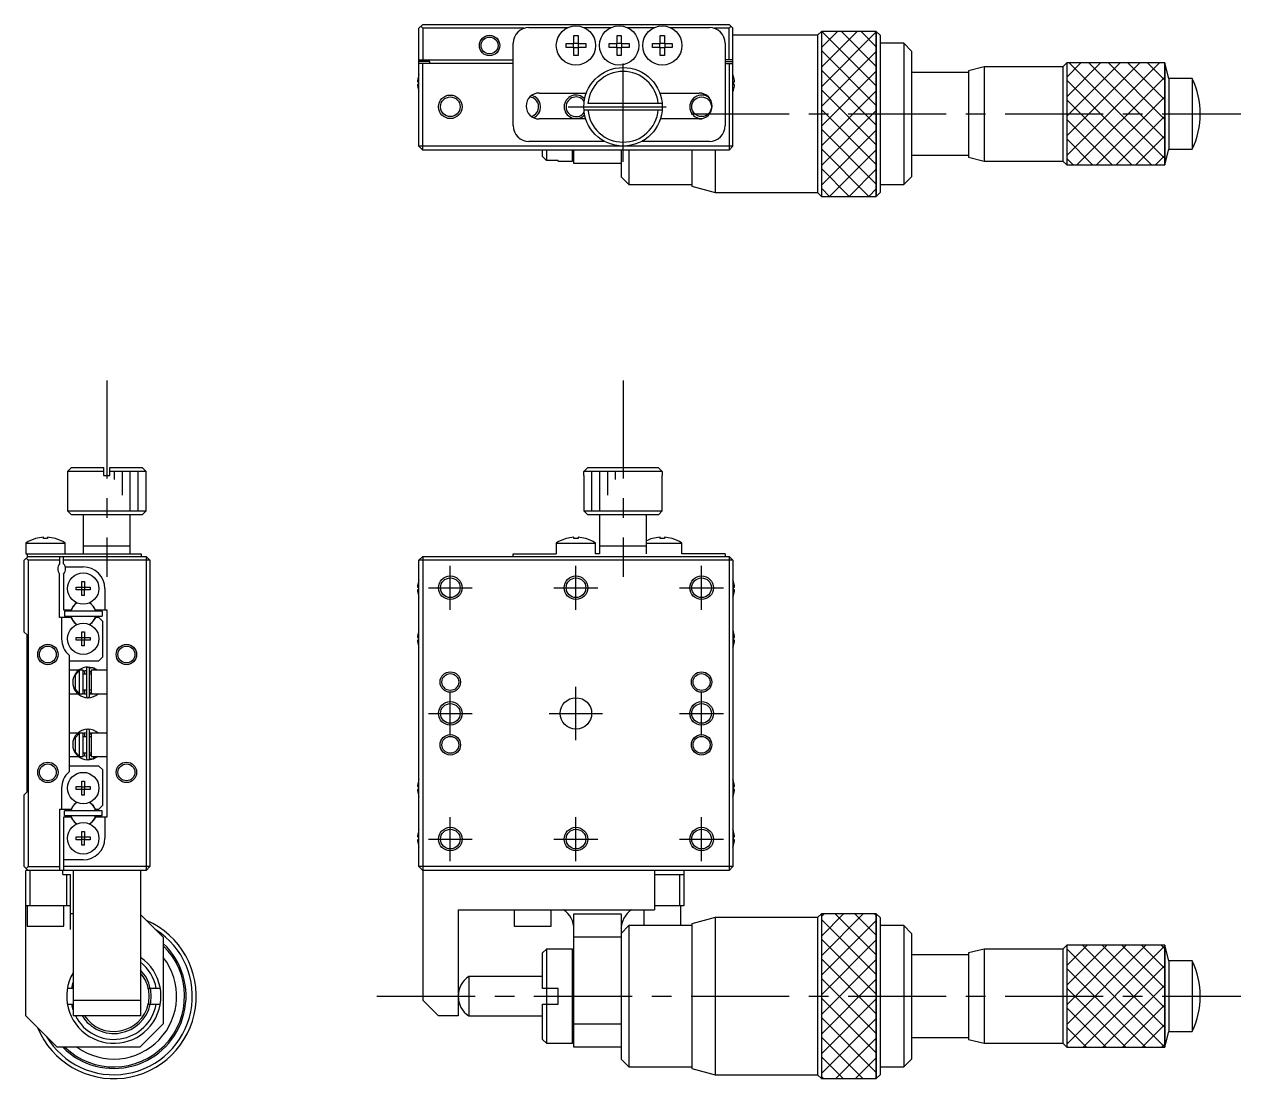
# Model space of a CAD drawing. Extents: x 16 to 397, y 5 to 228.
# Drawn here: x 60.6 to 215.5, y 94.1 to 228.3 of the extents above; entities that cross this region are included whole.
import ezdxf

# ---------------------------------------------------------------- set-up
doc = ezdxf.new("R2010")
doc.units = 0
doc.header["$LTSCALE"] = 10
doc.linetypes.add('CENTER', pattern=[2, 1.25, -0.25, 0.25, -0.25])
doc.layers.get('0').update_dxf_attribs({"linetype": 'CONTINUOUS'})
doc.layers.add('CENTER', color=1, linetype='CENTER')

msp = doc.modelspace()

# ---------------------------------------------------------------- linework, layer by layer
at = {"color": 7, "linetype": 'CONTINUOUS'}
for p, q in [((110.894561, 227.801926), (111.394561, 228.301926)), ((110.894561, 212.801926), (110.894561, 227.801926)), ((111.144561, 228.051926), (111.394561, 227.801926)), ((111.394561, 228.301926), (150.394561, 228.301926)), ((111.394561, 227.801926), (111.394561, 223.801926)), ((124.270062, 227.801926), (111.394561, 227.801926)), ((124.894561, 227.901926), (129.914766, 227.901926)), ((131.874357, 227.901926), (135.414766, 227.901926)), ((137.374357, 227.901926), (140.914766, 227.901926)), ((142.874357, 227.901926), (147.894561, 227.901926)), ((150.394561, 227.801926), (148.519061, 227.801926)), ((150.394561, 228.301926), (150.894561, 227.801926)), ((150.394561, 227.801926), (150.644561, 228.051926)), ((150.394561, 223.801926), (150.394561, 227.801926)), ((150.894561, 212.801926), (150.894561, 227.801926)), ((130.634561, 226.860515), (131.154561, 226.860515)), ((130.634561, 225.861926), (130.634561, 226.860515)), ((131.154561, 226.860515), (131.154561, 225.861926)), ((136.134561, 226.860515), (136.654561, 226.860515)), ((136.134561, 225.861926), (136.134561, 226.860515)), ((136.654561, 226.860515), (136.654561, 225.861926)), ((141.634561, 226.860515), (142.154561, 226.860515)), ((141.634561, 225.861926), (141.634561, 226.860515)), ((142.154561, 226.860515), (142.154561, 225.861926)), ((161.644561, 226.901926), (150.894561, 226.901926)), ((162.144561, 227.401926), (161.644561, 226.901926)), ((161.644561, 226.901926), (161.644561, 206.901926)), ((162.144561, 227.401926), (162.144561, 206.401926)), ((169.144561, 227.401926), (162.144561, 227.401926)), ((169.144561, 227.401926), (162.144561, 227.401926)), ((162.144561, 227.401926), (162.144561, 206.401926)), ((169.144561, 227.401926), (169.144561, 206.401926)), ((169.644561, 226.901926), (169.144561, 227.401926)), ((169.144561, 206.401926), (169.144561, 227.401926)), ((169.644561, 226.901926), (169.644561, 206.901926)), ((122.894561, 215.401926), (122.894561, 225.901926)), ((129.635972, 225.341926), (129.635972, 225.861926)), ((129.635972, 225.861926), (130.634561, 225.861926)), ((130.634561, 225.341926), (129.635972, 225.341926)), ((130.593187, 225.341926), (130.593187, 225.861926)), ((130.634561, 225.903301), (131.154561, 225.903301)), ((130.634561, 224.343336), (130.634561, 225.341926)), ((131.154561, 225.300551), (130.634561, 225.300551)), ((131.154561, 225.861926), (132.153151, 225.861926)), ((131.154561, 225.341926), (131.154561, 224.343336)), ((132.153151, 225.341926), (131.154561, 225.341926)), ((131.195936, 225.861926), (131.195936, 225.341926)), ((132.153151, 225.861926), (132.153151, 225.341926)), ((135.135972, 225.341926), (135.135972, 225.861926)), ((135.135972, 225.861926), (136.134561, 225.861926)), ((136.134561, 225.341926), (135.135972, 225.341926)), ((136.093187, 225.341926), (136.093187, 225.861926)), ((136.134561, 225.903301), (136.654561, 225.903301)), ((136.134561, 224.343336), (136.134561, 225.341926)), ((136.654561, 225.300551), (136.134561, 225.300551)), ((136.654561, 225.861926), (137.653151, 225.861926)), ((136.654561, 225.341926), (136.654561, 224.343336)), ((137.653151, 225.341926), (136.654561, 225.341926)), ((136.695936, 225.861926), (136.695936, 225.341926)), ((137.653151, 225.861926), (137.653151, 225.341926)), ((140.635972, 225.341926), (140.635972, 225.861926)), ((140.635972, 225.861926), (141.634561, 225.861926)), ((141.634561, 225.341926), (140.635972, 225.341926)), ((141.593187, 225.341926), (141.593187, 225.861926)), ((141.634561, 225.903301), (142.154561, 225.903301)), ((141.634561, 224.343336), (141.634561, 225.341926)), ((142.154561, 225.300551), (141.634561, 225.300551)), ((142.154561, 225.861926), (143.153151, 225.861926)), ((142.154561, 225.341926), (142.154561, 224.343336)), ((143.153151, 225.341926), (142.154561, 225.341926)), ((142.195936, 225.861926), (142.195936, 225.341926)), ((143.153151, 225.861926), (143.153151, 225.341926)), ((149.894561, 225.901926), (149.894561, 215.401926)), ((172.644561, 225.901926), (169.644561, 225.901926)), ((172.644561, 225.901926), (172.644561, 207.901926)), ((173.644561, 224.901926), (172.644561, 225.901926)), ((173.644561, 224.901926), (173.644561, 208.901926)), ((110.894561, 223.801926), (122.894561, 223.801926)), ((112.294561, 223.551926), (110.894561, 223.551926)), ((122.894561, 223.301926), (110.894561, 223.301926)), ((111.394561, 212.301926), (111.394561, 223.301926)), ((112.294561, 223.301926), (112.294561, 223.551926)), ((131.154561, 224.343336), (130.634561, 224.343336)), ((136.654561, 224.343336), (136.134561, 224.343336)), ((142.154561, 224.343336), (141.634561, 224.343336)), ((150.894561, 223.801926), (149.894561, 223.801926)), ((149.894561, 223.551926), (150.894561, 223.551926)), ((149.894561, 223.301926), (150.894561, 223.301926)), ((150.394561, 223.301926), (150.394561, 212.301926)), ((193.394561, 223.401926), (192.894561, 222.901926)), ((193.394561, 223.401926), (193.394561, 210.401926)), ((205.894561, 223.401926), (193.394561, 223.401926)), ((205.894561, 223.401926), (193.394561, 223.401926)), ((193.394561, 223.401926), (193.394561, 210.401926)), ((205.894561, 223.401926), (205.894561, 210.401926)), ((206.394561, 221.401926), (205.894561, 223.401926)), ((205.894561, 210.401926), (205.894561, 223.401926)), ((110.820417, 221.690542), (110.82504, 221.688287)), ((150.964083, 221.688287), (150.968706, 221.690542)), ((180.894561, 222.151926), (173.644561, 222.151926)), ((182.894561, 222.901926), (180.894561, 222.401926)), ((180.894561, 222.401926), (180.894561, 211.401926)), ((182.894561, 222.901926), (182.894561, 210.901926)), ((192.894561, 222.901926), (182.894561, 222.901926)), ((192.894561, 222.901926), (192.894561, 210.901926)), ((110.704703, 220.981926), (110.82504, 220.981926)), ((110.82504, 220.621926), (110.704703, 220.621926)), ((110.82504, 220.981926), (110.82504, 220.621926)), ((150.964083, 220.981926), (151.08442, 220.981926)), ((150.964083, 220.621926), (150.964083, 220.981926)), ((151.08442, 220.621926), (150.964083, 220.621926)), ((206.394561, 221.401926), (206.394561, 212.401926)), ((209.381394, 221.401926), (206.394561, 221.401926)), ((209.381394, 221.401926), (209.381394, 212.401926)), ((110.82504, 219.915564), (110.820417, 219.91331)), ((126.194561, 219.551926), (132.210813, 219.551926)), ((141.57831, 219.551926), (146.594561, 219.551926)), ((150.968706, 219.91331), (150.964083, 219.915564)), ((131.910587, 217.401926), (141.878536, 217.401926)), ((141.878536, 218.201926), (132.412375, 218.201926)), ((132.140879, 216.251926), (126.194561, 216.251926)), ((146.594561, 216.251926), (141.648244, 216.251926)), ((111.394561, 212.301926), (110.894561, 212.801926)), ((150.894561, 212.801926), (110.894561, 212.801926)), ((150.394561, 212.301926), (111.394561, 212.301926)), ((134.519693, 213.401926), (124.894561, 213.401926)), ((126.644561, 211.493599), (126.644561, 212.301926)), ((127.144561, 212.301926), (127.144561, 210.985846)), ((130.444561, 210.901926), (130.444561, 212.301926)), ((130.644561, 210.601926), (130.644561, 212.301926)), ((136.644561, 212.301926), (136.644561, 208.901926)), ((137.644561, 212.301926), (137.644561, 207.901926)), ((147.894561, 213.401926), (139.26943, 213.401926)), ((145.644561, 212.301926), (145.644561, 207.701926)), ((148.644561, 212.301926), (148.644561, 206.901926)), ((150.894561, 212.801926), (150.394561, 212.301926)), ((205.894561, 210.401926), (206.394561, 212.401926)), ((206.394561, 212.401926), (209.381394, 212.401926)), ((127.144561, 210.985846), (126.644561, 211.493599)), ((128.644561, 210.985846), (127.144561, 210.985846)), ((128.644561, 210.901926), (128.644561, 210.985846)), ((128.644561, 210.901926), (130.444561, 210.901926)), ((130.444561, 210.901926), (130.644561, 211.101926)), ((173.644561, 211.651926), (180.894561, 211.651926)), ((180.894561, 211.401926), (182.894561, 210.901926)), ((182.894561, 210.901926), (192.894561, 210.901926)), ((192.894561, 210.901926), (193.394561, 210.401926)), ((136.644561, 210.601926), (130.644561, 210.601926)), ((193.394561, 210.401926), (205.894561, 210.401926)), ((193.394561, 210.401926), (205.894561, 210.401926)), ((136.644561, 208.901926), (137.644561, 207.901926)), ((137.644561, 207.901926), (145.644561, 207.901926)), ((145.644561, 207.701926), (148.644561, 206.901926)), ((169.644561, 207.901926), (172.644561, 207.901926)), ((172.644561, 207.901926), (173.644561, 208.901926)), ((148.644561, 206.901926), (161.644561, 206.901926)), ((161.644561, 206.901926), (162.144561, 206.401926)), ((162.144561, 206.401926), (169.144561, 206.401926)), ((162.144561, 206.401926), (169.144561, 206.401926)), ((169.144561, 206.401926), (169.644561, 206.901926)), ((66.64116, 171.868461), (66.14116, 171.368461)), ((70.74116, 171.368461), (66.14116, 171.368461)), ((66.14116, 171.368461), (66.14116, 166.368461)), ((66.64116, 171.868461), (70.74116, 171.868461)), ((70.74116, 171.868461), (70.74116, 170.868461)), ((70.74116, 170.868461), (71.54116, 170.868461)), ((71.54116, 171.868461), (75.64116, 171.868461)), ((71.54116, 170.868461), (71.54116, 171.868461)), ((76.14116, 171.368461), (71.54116, 171.368461)), ((76.14116, 171.368461), (75.64116, 171.868461)), ((76.14116, 166.368461), (76.14116, 171.368461)), ((131.894561, 170.868461), (131.910587, 170.868461)), ((131.894561, 170.868461), (131.894561, 166.368461)), ((131.910587, 171.368461), (132.412375, 171.868461)), ((141.878536, 171.368461), (131.910587, 171.368461)), ((131.910587, 170.868461), (131.910587, 171.368461)), ((132.412375, 171.868461), (141.376748, 171.868461)), ((141.376748, 171.868461), (141.878536, 171.368461)), ((141.878536, 171.368461), (141.878536, 170.868461)), ((141.878536, 170.868461), (141.894561, 170.868461)), ((141.894561, 166.368461), (141.894561, 170.868461)), ((66.14116, 166.368461), (66.64116, 165.868461)), ((66.14116, 166.368461), (76.14116, 166.368461)), ((75.64116, 165.868461), (66.64116, 165.868461)), ((68.14116, 165.868461), (68.14116, 160.868461)), ((74.14116, 160.868461), (74.14116, 165.868461)), ((75.64116, 165.868461), (76.14116, 166.368461)), ((131.894561, 166.368461), (141.894561, 166.368461)), ((131.894561, 166.368461), (132.394561, 165.868461)), ((141.394561, 165.868461), (132.394561, 165.868461)), ((133.894561, 165.868461), (133.894561, 160.868461)), ((139.894561, 160.868461), (139.894561, 165.868461)), ((141.394561, 165.868461), (141.894561, 166.368461)), ((62.08257, 162.831041), (62.079227, 162.837896)), ((63.08116, 162.831041), (63.08116, 163.003413)), ((63.60116, 162.831041), (63.08116, 162.831041)), ((63.60116, 163.003413), (63.60116, 162.831041)), ((64.603093, 162.837896), (64.599749, 162.831041)), ((129.635972, 162.831041), (129.632629, 162.837896)), ((130.634561, 162.831041), (130.634561, 163.003413)), ((131.154561, 162.831041), (130.634561, 162.831041)), ((131.154561, 163.003413), (131.154561, 162.831041)), ((132.156494, 162.837896), (132.153151, 162.831041)), ((140.635972, 162.831041), (140.632629, 162.837896)), ((141.634561, 162.831041), (141.634561, 163.003413)), ((142.154561, 162.831041), (141.634561, 162.831041)), ((142.154561, 163.003413), (142.154561, 162.831041)), ((143.156494, 162.837896), (143.153151, 162.831041)), ((60.84116, 162.260118), (65.84116, 162.260118)), ((60.84116, 162.260118), (60.84116, 160.868461)), ((65.84116, 160.868461), (65.84116, 162.260118)), ((74.14116, 161.868461), (68.14116, 161.868461)), ((128.394561, 162.260118), (133.394561, 162.260118)), ((128.394561, 162.260118), (128.394561, 160.868461)), ((133.394561, 160.868461), (133.394561, 162.260118)), ((139.894561, 161.868461), (133.894561, 161.868461)), ((139.894561, 162.260118), (144.394561, 162.260118)), ((144.394561, 160.868461), (144.394561, 162.260118)), ((60.64116, 160.068461), (61.14116, 160.568461)), ((60.64116, 150.918461), (60.64116, 160.068461)), ((60.84116, 160.868461), (75.54116, 160.868461)), ((61.14116, 160.068461), (60.89116, 160.318461)), ((61.04116, 160.568461), (61.04116, 160.868461)), ((61.04116, 160.568461), (76.14116, 160.568461)), ((61.14116, 160.068461), (61.14116, 121.068461)), ((65.14116, 160.068461), (61.14116, 160.068461)), ((65.14116, 160.568461), (65.14116, 159.629898)), ((65.64116, 159.629898), (65.64116, 160.568461)), ((76.64116, 160.068461), (65.64116, 160.068461)), ((75.54116, 160.868461), (75.54116, 160.568461)), ((76.64116, 160.068461), (76.14116, 160.568461)), ((76.14116, 160.568461), (76.14116, 120.568461)), ((76.64116, 160.068461), (76.64116, 121.068461)), ((111.394561, 160.568461), (110.894561, 160.068461)), ((110.894561, 121.068461), (110.894561, 160.068461)), ((150.894561, 160.068461), (110.894561, 160.068461)), ((111.394561, 160.568461), (150.394561, 160.568461)), ((111.394561, 160.568461), (111.394561, 104.068461)), ((122.894561, 160.568461), (122.894561, 160.868461)), ((122.894561, 160.868461), (128.394561, 160.868461)), ((133.894561, 160.868461), (133.394561, 160.868461)), ((149.894561, 160.868461), (144.394561, 160.868461)), ((149.894561, 160.868461), (149.894561, 160.568461)), ((150.894561, 160.068461), (150.394561, 160.568461)), ((150.394561, 160.568461), (150.394561, 120.568461)), ((150.894561, 160.068461), (150.894561, 121.068461)), ((65.14116, 152.768461), (65.14116, 158.307023)), ((65.64116, 158.307023), (65.64116, 153.768461)), ((65.859406, 159.218461), (68.14116, 159.218461)), ((67.254798, 156.648461), (67.96116, 156.648461)), ((67.254798, 156.288461), (67.254798, 156.648461)), ((67.96116, 157.354822), (68.32116, 157.354822)), ((67.96116, 156.648461), (67.96116, 157.354822)), ((67.971532, 156.638088), (67.96116, 156.648461)), ((67.971532, 156.298833), (67.971532, 156.638088)), ((67.971532, 156.638088), (68.310788, 156.638088)), ((68.310788, 156.638088), (68.32116, 156.648461)), ((68.310788, 156.638088), (68.310788, 156.298833)), ((68.32116, 157.354822), (68.32116, 156.648461)), ((68.32116, 156.648461), (69.027521, 156.648461)), ((69.027521, 156.648461), (69.027521, 156.288461)), ((70.89116, 156.468461), (70.89116, 153.768461)), ((110.704703, 156.648461), (110.82504, 156.648461)), ((110.820417, 157.357077), (110.82504, 157.354822)), ((110.82504, 156.648461), (110.82504, 156.288461)), ((150.964083, 157.354822), (150.968706, 157.357077)), ((150.964083, 156.288461), (150.964083, 156.648461)), ((150.964083, 156.648461), (151.08442, 156.648461)), ((67.96116, 156.288461), (67.254798, 156.288461)), ((67.971532, 156.298833), (67.96116, 156.288461)), ((67.96116, 155.582099), (67.96116, 156.288461)), ((68.32116, 155.582099), (67.96116, 155.582099)), ((68.310788, 156.298833), (67.971532, 156.298833)), ((68.310788, 156.298833), (68.32116, 156.288461)), ((69.027521, 156.288461), (68.32116, 156.288461)), ((68.32116, 155.582099), (68.32116, 156.288461)), ((110.82504, 156.288461), (110.704703, 156.288461)), ((110.82504, 155.582099), (110.820417, 155.579845)), ((151.08442, 156.288461), (150.964083, 156.288461)), ((150.968706, 155.579845), (150.964083, 155.582099)), ((65.64116, 153.768461), (66.590354, 153.768461)), ((70.54116, 153.568461), (65.74116, 153.568461)), ((65.74116, 153.568461), (65.74116, 152.968461)), ((66.74052, 154.028556), (66.590354, 153.768461)), ((69.691965, 153.768461), (69.541799, 154.028556)), ((69.691965, 153.768461), (71.14116, 153.768461)), ((70.54116, 153.568461), (70.54116, 152.968461)), ((71.14116, 153.768461), (71.14116, 127.368461)), ((66.590354, 152.768461), (65.14116, 152.768461)), ((65.39116, 152.768461), (65.39116, 150.068461)), ((65.74116, 152.968461), (70.54116, 152.968461)), ((66.74052, 152.508365), (66.590354, 152.768461)), ((69.691965, 152.768461), (69.541799, 152.508365)), ((70.14116, 152.768461), (69.691965, 152.768461)), ((70.64116, 152.268461), (70.14116, 152.768461)), ((70.64116, 147.768461), (70.64116, 152.268461)), ((60.64116, 150.918461), (60.99116, 150.568461)), ((60.99116, 130.568461), (60.99116, 150.568461)), ((67.96116, 150.954822), (68.32116, 150.954822)), ((67.96116, 150.248461), (67.96116, 150.954822)), ((68.32116, 150.954822), (68.32116, 150.248461)), ((110.820417, 150.957077), (110.82504, 150.954822)), ((150.964083, 150.954822), (150.968706, 150.957077)), ((67.254798, 150.248461), (67.96116, 150.248461)), ((67.254798, 149.888461), (67.254798, 150.248461)), ((67.96116, 149.888461), (67.254798, 149.888461)), ((67.971532, 150.238088), (67.96116, 150.248461)), ((67.971532, 149.898833), (67.96116, 149.888461)), ((67.96116, 149.182099), (67.96116, 149.888461)), ((68.32116, 149.182099), (67.96116, 149.182099)), ((67.971532, 149.898833), (67.971532, 150.238088)), ((67.971532, 150.238088), (68.310788, 150.238088)), ((68.310788, 149.898833), (67.971532, 149.898833)), ((68.310788, 150.238088), (68.32116, 150.248461)), ((68.310788, 150.238088), (68.310788, 149.898833)), ((68.310788, 149.898833), (68.32116, 149.888461)), ((68.32116, 150.248461), (69.027521, 150.248461)), ((69.027521, 149.888461), (68.32116, 149.888461)), ((68.32116, 149.182099), (68.32116, 149.888461)), ((69.027521, 150.248461), (69.027521, 149.888461)), ((110.704703, 150.248461), (110.82504, 150.248461)), ((110.82504, 149.888461), (110.704703, 149.888461)), ((110.82504, 149.182099), (110.820417, 149.179845)), ((110.82504, 150.248461), (110.82504, 149.888461)), ((150.964083, 149.888461), (150.964083, 150.248461)), ((150.964083, 150.248461), (151.08442, 150.248461)), ((151.08442, 149.888461), (150.964083, 149.888461)), ((150.968706, 149.179845), (150.964083, 149.182099)), ((66.34116, 147.989398), (66.34116, 133.147523)), ((66.34116, 147.268461), (70.14116, 147.268461)), ((70.14116, 147.268461), (70.64116, 147.768461)), ((67.562725, 146.068461), (66.34116, 146.068461)), ((67.14116, 145.484976), (67.64116, 146.014144)), ((68.14116, 146.068461), (67.64116, 146.068461)), ((67.64116, 146.068461), (67.64116, 143.068461)), ((68.141028, 145.948854), (68.54759, 146.059718)), ((68.14116, 143.068461), (68.14116, 146.068461)), ((68.34116, 145.568461), (68.34116, 146.01829)), ((68.547642, 146.271539), (68.547642, 142.771539)), ((69.520392, 146.310571), (68.771919, 146.470077)), ((68.976359, 146.317543), (68.945045, 146.303544)), ((68.947641, 145.670652), (68.947968, 145.684606)), ((68.947642, 142.771539), (68.947642, 146.271539)), ((68.947968, 145.684606), (68.949003, 145.699301)), ((68.949003, 145.699301), (68.950742, 145.713927)), ((68.950742, 145.713927), (68.953183, 145.72845)), ((68.953183, 145.72845), (68.95632, 145.742837)), ((68.95632, 145.742837), (68.960146, 145.757054)), ((68.960146, 145.757054), (68.964654, 145.771068)), ((68.964654, 145.771068), (68.969832, 145.784846)), ((68.969832, 145.784846), (68.975672, 145.798357)), ((68.975672, 145.798357), (68.982159, 145.811567)), ((69.008494, 146.33003), (68.976359, 146.317543)), ((68.982159, 145.811567), (68.989282, 145.824447)), ((68.989282, 145.824447), (68.997023, 145.836964)), ((68.997023, 145.836964), (69.005368, 145.849088)), ((69.005368, 145.849088), (69.014297, 145.860789)), ((69.041199, 146.340892), (69.008494, 146.33003)), ((69.014297, 145.860789), (69.023793, 145.872039)), ((69.023793, 145.872039), (69.033833, 145.882809)), ((69.033833, 145.882809), (69.044396, 145.893071)), ((69.074393, 146.350103), (69.041199, 146.340892)), ((69.044396, 145.893071), (69.055458, 145.902798)), ((69.055458, 145.902798), (69.066995, 145.911965)), ((69.066995, 145.911965), (69.078979, 145.920546)), ((69.107996, 146.357641), (69.074393, 146.350103)), ((69.078979, 145.920546), (69.091383, 145.928519)), ((69.091383, 145.928519), (69.104178, 145.93586)), ((69.104178, 145.93586), (69.117332, 145.942549)), ((69.141926, 146.363489), (69.107996, 146.357641)), ((69.117332, 145.942549), (69.130814, 145.948566)), ((69.130814, 145.948566), (69.141137, 145.952633)), ((69.14116, 146.068461), (69.14116, 143.068461)), ((71.14116, 146.068461), (69.14116, 146.068461)), ((69.176099, 146.367632), (69.141926, 146.363489)), ((69.210433, 146.37006), (69.176099, 146.367632)), ((69.244844, 146.370768), (69.210433, 146.37006)), ((69.279249, 146.369752), (69.244844, 146.370768)), ((69.313563, 146.367017), (69.279249, 146.369752)), ((69.347704, 146.362567), (69.313563, 146.367017)), ((69.381587, 146.356413), (69.347704, 146.362567)), ((69.41513, 146.348569), (69.381587, 146.356413)), ((69.44825, 146.339054), (69.41513, 146.348569)), ((69.443053, 146.082481), (69.436466, 146.068461)), ((69.449575, 146.096815), (69.443053, 146.082481)), ((69.519764, 146.310884), (69.447129, 146.068445)), ((69.480866, 146.327891), (69.44825, 146.339054)), ((69.455991, 146.111372), (69.449575, 146.096815)), ((69.46226, 146.126059), (69.455991, 146.111372)), ((69.468342, 146.140783), (69.46226, 146.126059)), ((69.474199, 146.155449), (69.468342, 146.140783)), ((69.479792, 146.169965), (69.474199, 146.155449)), ((69.485087, 146.184237), (69.479792, 146.169965)), ((69.511217, 146.315822), (69.480866, 146.327891)), ((69.490049, 146.198174), (69.485087, 146.184237)), ((69.494647, 146.211688), (69.490049, 146.198174)), ((69.498852, 146.224693), (69.494647, 146.211688)), ((69.502636, 146.237105), (69.498852, 146.224693)), ((69.505976, 146.248845), (69.502636, 146.237105)), ((69.508851, 146.259839), (69.505976, 146.248845)), ((69.511241, 146.270017), (69.508851, 146.259839)), ((69.509536, 146.316175), (69.511794, 146.315523)), ((69.932427, 146.068481), (69.510674, 146.31478)), ((69.513132, 146.279313), (69.511241, 146.270017)), ((69.511794, 146.315523), (69.51355, 146.313699)), ((69.514512, 146.287669), (69.513132, 146.279313)), ((69.51355, 146.313699), (69.514792, 146.310715)), ((69.515372, 146.29503), (69.514512, 146.287669)), ((69.514792, 146.310715), (69.515512, 146.30659)), ((69.515706, 146.301351), (69.515372, 146.29503)), ((69.515512, 146.30659), (69.515706, 146.301351)), ((67.14116, 143.651945), (67.14116, 145.484976)), ((68.547642, 145.568461), (68.14116, 145.568461)), ((69.14116, 145.568461), (68.947642, 145.568461)), ((66.34116, 143.068461), (67.449326, 143.068461)), ((67.64116, 143.122777), (67.14116, 143.651945)), ((67.64116, 143.068461), (68.14116, 143.068461)), ((68.547587, 142.983646), (68.141074, 143.093887)), ((68.14116, 143.568461), (68.547642, 143.568461)), ((68.206644, 143.068461), (68.34116, 143.068461)), ((68.34116, 143.068461), (68.34116, 143.568461)), ((68.947691, 143.367102), (68.947641, 143.372426)), ((68.947642, 143.568461), (69.14116, 143.568461)), ((68.948311, 143.35238), (68.947691, 143.367102)), ((69.175979, 143.030955), (68.947701, 142.983332)), ((68.949639, 143.337703), (68.948311, 143.35238)), ((68.951671, 143.323103), (68.949639, 143.337703)), ((68.954406, 143.308615), (68.951671, 143.323103)), ((68.957837, 143.294273), (68.954406, 143.308615)), ((68.961957, 143.280111), (68.957837, 143.294273)), ((68.966759, 143.266161), (68.961957, 143.280111)), ((68.972233, 143.252458), (68.966759, 143.266161)), ((68.978367, 143.239034), (68.972233, 143.252458)), ((68.98515, 143.225921), (68.978367, 143.239034)), ((68.992567, 143.213151), (68.98515, 143.225921)), ((69.000602, 143.200757), (68.992567, 143.213151)), ((69.009239, 143.18877), (69.000602, 143.200757)), ((69.018458, 143.177219), (69.009239, 143.18877)), ((69.028241, 143.166135), (69.018458, 143.177219)), ((69.038564, 143.155546), (69.028241, 143.166135)), ((69.049404, 143.145482), (69.038564, 143.155546)), ((69.060737, 143.135968), (69.049404, 143.145482)), ((69.072536, 143.127032), (69.060737, 143.135968)), ((69.084773, 143.118697), (69.072536, 143.127032)), ((69.097418, 143.110989), (69.084773, 143.118697)), ((69.11044, 143.103928), (69.097418, 143.110989)), ((69.123807, 143.097536), (69.11044, 143.103928)), ((69.137485, 143.091831), (69.123807, 143.097536)), ((69.141137, 143.090444), (69.137485, 143.091831)), ((69.14116, 143.068461), (71.14116, 143.068461)), ((69.288646, 143.068122), (69.175979, 143.030955)), ((69.451814, 142.704775), (69.511217, 142.727255)), ((69.507015, 142.727323), (69.509536, 142.726902)), ((69.509536, 142.726902), (69.509178, 142.727764)), ((69.511217, 142.727255), (69.509536, 142.726902)), ((69.511973, 142.727671), (69.511217, 142.727255)), ((67.45003, 138.068461), (66.34116, 138.068461)), ((67.14116, 137.484976), (67.64116, 138.014144)), ((68.14116, 138.068461), (67.64116, 138.068461)), ((67.64116, 138.068461), (67.64116, 135.068461)), ((68.140969, 138.04299), (68.547638, 138.153283)), ((68.14116, 135.068461), (68.14116, 138.068461)), ((68.34116, 138.068461), (68.206985, 138.068461)), ((68.34116, 137.568461), (68.34116, 138.068461)), ((68.547642, 138.365382), (68.547642, 134.865382)), ((68.947642, 134.865382), (68.947642, 138.365382)), ((68.947734, 138.153585), (69.176255, 138.105886)), ((68.964654, 137.864911), (68.969832, 137.87869)), ((68.969832, 137.87869), (68.975672, 137.8922)), ((68.975672, 137.8922), (68.982159, 137.905411)), ((68.982159, 137.905411), (68.989282, 137.91829)), ((68.989282, 137.91829), (68.997023, 137.930807)), ((68.997023, 137.930807), (69.005368, 137.942932)), ((69.005368, 137.942932), (69.014297, 137.954633)), ((69.014297, 137.954633), (69.023793, 137.965883)), ((69.023793, 137.965883), (69.033833, 137.976653)), ((69.033833, 137.976653), (69.044396, 137.986915)), ((69.044396, 137.986915), (69.055458, 137.996642)), ((69.055458, 137.996642), (69.066995, 138.005809)), ((69.066995, 138.005809), (69.078979, 138.01439)), ((69.078979, 138.01439), (69.091383, 138.022363)), ((69.091383, 138.022363), (69.104178, 138.029704)), ((69.104178, 138.029704), (69.117332, 138.036393)), ((69.117332, 138.036393), (69.130814, 138.04241)), ((69.130814, 138.04241), (69.141137, 138.046477)), ((69.14116, 138.068461), (69.14116, 135.068461)), ((71.14116, 138.068461), (69.14116, 138.068461)), ((69.176255, 138.105886), (69.288925, 138.068694)), ((69.464189, 138.427827), (69.449805, 138.432407)), ((69.511217, 138.409666), (69.464144, 138.427685)), ((69.509536, 138.410019), (69.509159, 138.409112)), ((69.511217, 138.409666), (69.509536, 138.410019)), ((69.511973, 138.40925), (69.511217, 138.409666)), ((67.14116, 135.651945), (67.14116, 137.484976)), ((68.547642, 137.568461), (68.14116, 137.568461)), ((68.947641, 137.764495), (68.947968, 137.77845)), ((69.14116, 137.568461), (68.947642, 137.568461)), ((68.947968, 137.77845), (68.949003, 137.793145)), ((68.949003, 137.793145), (68.950742, 137.807771)), ((68.950742, 137.807771), (68.953183, 137.822294)), ((68.953183, 137.822294), (68.95632, 137.83668)), ((68.95632, 137.83668), (68.960146, 137.850897)), ((68.960146, 137.850897), (68.964654, 137.864911)), ((66.34116, 135.068461), (67.563146, 135.068461)), ((67.64116, 135.122777), (67.14116, 135.651945)), ((67.64116, 135.068461), (68.14116, 135.068461)), ((68.54762, 135.077199), (68.141013, 135.188073)), ((68.14116, 135.568461), (68.547642, 135.568461)), ((68.34116, 135.119076), (68.34116, 135.568461)), ((68.773173, 134.666861), (69.457099, 134.800393)), ((68.944996, 134.8334), (68.957067, 134.827781)), ((68.947691, 135.460946), (68.947641, 135.46627)), ((68.947642, 135.568461), (69.14116, 135.568461)), ((68.948311, 135.446224), (68.947691, 135.460946)), ((68.949639, 135.431546), (68.948311, 135.446224)), ((68.951671, 135.416947), (68.949639, 135.431546)), ((68.954406, 135.402459), (68.951671, 135.416947)), ((68.957837, 135.388117), (68.954406, 135.402459)), ((68.957067, 134.827781), (68.988846, 134.814306)), ((68.961957, 135.373955), (68.957837, 135.388117)), ((68.966759, 135.360005), (68.961957, 135.373955)), ((68.972233, 135.346302), (68.966759, 135.360005)), ((68.978367, 135.332877), (68.972233, 135.346302)), ((68.98515, 135.319765), (68.978367, 135.332877)), ((68.992567, 135.306995), (68.98515, 135.319765)), ((68.988846, 134.814306), (69.021241, 134.802442)), ((69.000602, 135.294601), (68.992567, 135.306995)), ((69.009239, 135.282614), (69.000602, 135.294601)), ((69.018458, 135.271063), (69.009239, 135.282614)), ((69.028241, 135.259979), (69.018458, 135.271063)), ((69.021241, 134.802442), (69.054173, 134.792216)), ((69.038564, 135.24939), (69.028241, 135.259979)), ((69.049404, 135.239325), (69.038564, 135.24939)), ((69.060737, 135.229812), (69.049404, 135.239325)), ((69.054173, 134.792216), (69.087559, 134.783654)), ((69.072536, 135.220875), (69.060737, 135.229812)), ((69.084773, 135.212541), (69.072536, 135.220875)), ((69.097418, 135.204832), (69.084773, 135.212541)), ((69.087559, 134.783654), (69.121318, 134.776775)), ((69.11044, 135.197772), (69.097418, 135.204832)), ((69.123807, 135.19138), (69.11044, 135.197772)), ((69.121318, 134.776775), (69.155369, 134.771595)), ((69.137485, 135.185675), (69.123807, 135.19138)), ((69.141137, 135.184288), (69.137485, 135.185675)), ((69.14116, 135.068461), (71.14116, 135.068461)), ((69.155369, 134.771595), (69.189626, 134.768126)), ((69.292805, 134.768043), (69.327055, 134.771455)), ((69.327055, 134.771455), (69.361093, 134.776577)), ((69.361093, 134.776577), (69.394838, 134.783396)), ((69.394838, 134.783396), (69.428206, 134.791895)), ((69.428206, 134.791895), (69.461117, 134.802054)), ((69.443053, 135.054441), (69.436466, 135.068461)), ((69.449575, 135.040106), (69.443053, 135.054441)), ((69.519764, 134.826038), (69.447129, 135.068476)), ((69.455991, 135.025549), (69.449575, 135.040106)), ((69.46226, 135.010862), (69.455991, 135.025549)), ((69.461117, 134.802054), (69.493491, 134.813849)), ((69.468342, 134.996138), (69.46226, 135.010862)), ((69.474199, 134.981472), (69.468342, 134.996138)), ((69.479792, 134.966956), (69.474199, 134.981472)), ((69.485087, 134.952685), (69.479792, 134.966956)), ((69.490049, 134.938747), (69.485087, 134.952685)), ((69.494647, 134.925233), (69.490049, 134.938747)), ((69.493491, 134.813849), (69.511217, 134.821099)), ((69.498852, 134.912229), (69.494647, 134.925233)), ((69.502636, 134.899816), (69.498852, 134.912229)), ((69.505976, 134.888076), (69.502636, 134.899816)), ((69.508851, 134.877082), (69.505976, 134.888076)), ((69.511241, 134.866904), (69.508851, 134.877082)), ((69.509536, 134.820746), (69.511794, 134.821398)), ((69.510674, 134.822142), (69.932336, 135.06837)), ((69.513132, 134.857608), (69.511241, 134.866904)), ((69.511794, 134.821398), (69.51355, 134.823222)), ((69.514512, 134.849253), (69.513132, 134.857608)), ((69.51355, 134.823222), (69.514792, 134.826206)), ((69.515372, 134.841891), (69.514512, 134.849253)), ((69.514792, 134.826206), (69.515512, 134.830331)), ((69.515706, 134.83557), (69.515372, 134.841891)), ((69.515512, 134.830331), (69.515706, 134.83557)), ((70.14116, 133.868461), (66.34116, 133.868461)), ((69.189626, 134.768126), (69.224007, 134.766376)), ((69.224007, 134.766376), (69.258428, 134.766349)), ((69.258428, 134.766349), (69.292805, 134.768043)), ((70.64116, 133.368461), (70.14116, 133.868461)), ((70.64116, 128.868461), (70.64116, 133.368461)), ((67.96116, 131.954822), (68.32116, 131.954822)), ((67.96116, 131.248461), (67.96116, 131.954822)), ((68.32116, 131.954822), (68.32116, 131.248461)), ((110.820417, 131.957077), (110.82504, 131.954822)), ((150.964083, 131.954822), (150.968706, 131.957077)), ((60.99116, 130.568461), (60.64116, 130.218461)), ((60.64116, 121.068461), (60.64116, 130.218461)), ((65.39116, 131.068461), (65.39116, 128.368461)), ((67.254798, 131.248461), (67.96116, 131.248461)), ((67.254798, 130.888461), (67.254798, 131.248461)), ((67.96116, 130.888461), (67.254798, 130.888461)), ((67.971532, 131.238088), (67.96116, 131.248461)), ((67.971532, 130.898833), (67.96116, 130.888461)), ((67.96116, 130.182099), (67.96116, 130.888461)), ((68.32116, 130.182099), (67.96116, 130.182099)), ((67.971532, 130.898833), (67.971532, 131.238088)), ((67.971532, 131.238088), (68.310788, 131.238088)), ((68.310788, 130.898833), (67.971532, 130.898833)), ((68.310788, 131.238088), (68.32116, 131.248461)), ((68.310788, 131.238088), (68.310788, 130.898833)), ((68.310788, 130.898833), (68.32116, 130.888461)), ((68.32116, 131.248461), (69.027521, 131.248461)), ((69.027521, 130.888461), (68.32116, 130.888461)), ((68.32116, 130.182099), (68.32116, 130.888461)), ((69.027521, 131.248461), (69.027521, 130.888461)), ((110.704703, 131.248461), (110.82504, 131.248461)), ((110.82504, 130.888461), (110.704703, 130.888461)), ((110.82504, 130.182099), (110.820417, 130.179845)), ((110.82504, 131.248461), (110.82504, 130.888461)), ((150.964083, 130.888461), (150.964083, 131.248461)), ((150.964083, 131.248461), (151.08442, 131.248461)), ((151.08442, 130.888461), (150.964083, 130.888461)), ((150.968706, 130.179845), (150.964083, 130.182099)), ((66.74052, 128.628556), (66.590354, 128.368461)), ((69.691965, 128.368461), (69.541799, 128.628556)), ((70.14116, 128.368461), (70.64116, 128.868461)), ((65.14116, 128.368461), (66.590354, 128.368461)), ((65.14116, 128.368461), (65.14116, 120.568461)), ((66.590354, 127.368461), (65.64116, 127.368461)), ((65.64116, 127.368461), (65.64116, 120.568461)), ((65.74116, 127.568461), (65.74116, 128.168461)), ((70.54116, 128.168461), (65.74116, 128.168461)), ((65.74116, 127.568461), (70.54116, 127.568461)), ((66.74052, 127.108365), (66.590354, 127.368461)), ((69.691965, 127.368461), (69.541799, 127.108365)), ((69.691965, 128.368461), (70.14116, 128.368461)), ((71.14116, 127.368461), (69.691965, 127.368461)), ((70.54116, 127.568461), (70.54116, 128.168461)), ((70.89116, 127.368461), (70.89116, 124.668461)), ((67.96116, 125.554822), (68.32116, 125.554822)), ((67.96116, 124.848461), (67.96116, 125.554822)), ((68.32116, 125.554822), (68.32116, 124.848461)), ((110.820417, 125.557077), (110.82504, 125.554822)), ((150.964083, 125.554822), (150.968706, 125.557077)), ((67.254798, 124.848461), (67.96116, 124.848461)), ((67.254798, 124.488461), (67.254798, 124.848461)), ((67.96116, 124.488461), (67.254798, 124.488461)), ((67.971532, 124.838088), (67.96116, 124.848461)), ((67.971532, 124.498833), (67.96116, 124.488461)), ((67.96116, 123.782099), (67.96116, 124.488461)), ((67.971532, 124.498833), (67.971532, 124.838088)), ((67.971532, 124.838088), (68.310788, 124.838088)), ((68.310788, 124.498833), (67.971532, 124.498833)), ((68.310788, 124.838088), (68.32116, 124.848461)), ((68.310788, 124.838088), (68.310788, 124.498833)), ((68.310788, 124.498833), (68.32116, 124.488461)), ((68.32116, 124.848461), (69.027521, 124.848461)), ((69.027521, 124.488461), (68.32116, 124.488461)), ((68.32116, 123.782099), (68.32116, 124.488461)), ((69.027521, 124.848461), (69.027521, 124.488461)), ((110.704703, 124.848461), (110.82504, 124.848461)), ((110.82504, 124.488461), (110.704703, 124.488461)), ((110.82504, 124.848461), (110.82504, 124.488461)), ((150.964083, 124.488461), (150.964083, 124.848461)), ((150.964083, 124.848461), (151.08442, 124.848461)), ((151.08442, 124.488461), (150.964083, 124.488461)), ((68.32116, 123.782099), (67.96116, 123.782099)), ((110.82504, 123.782099), (110.820417, 123.779845)), ((150.968706, 123.779845), (150.964083, 123.782099)), ((60.64116, 121.068461), (61.14116, 120.568461)), ((60.89116, 120.818461), (61.14116, 121.068461)), ((61.14116, 121.068461), (65.14116, 121.068461)), ((68.14116, 121.918461), (65.64116, 121.918461)), ((76.64116, 121.068461), (65.64116, 121.068461)), ((76.64116, 121.068461), (76.14116, 120.568461)), ((110.894561, 121.068461), (111.394561, 120.568461)), ((150.894561, 121.068461), (110.894561, 121.068461)), ((150.394561, 120.568461), (150.894561, 121.068461)), ((65.54116, 120.568461), (60.84116, 120.568461)), ((60.84116, 102.068461), (60.84116, 120.568461)), ((61.34116, 120.568461), (61.34116, 116.068461)), ((65.54116, 120.068461), (65.54116, 120.568461)), ((65.54116, 120.068461), (66.54116, 120.068461)), ((76.14116, 120.568461), (65.64116, 120.568461)), ((66.04116, 116.068461), (66.04116, 120.068461)), ((66.54116, 113.068461), (66.54116, 120.068461)), ((66.84116, 120.568461), (66.84116, 102.068461)), ((75.44116, 120.568461), (75.44116, 102.068461)), ((150.394561, 120.568461), (111.394561, 120.568461)), ((140.894561, 120.568461), (140.894561, 115.568461)), ((140.894561, 120.068461), (144.644561, 120.068461)), ((144.144561, 116.068461), (144.144561, 120.068461)), ((144.644561, 120.568461), (144.644561, 116.068461)), ((66.54116, 116.068461), (60.84116, 116.068461)), ((60.99116, 116.068461), (60.99116, 113.468461)), ((65.69116, 113.468461), (65.69116, 116.068461)), ((66.84116, 115.068461), (66.54116, 115.068461)), ((78.34116, 112.068461), (75.44116, 114.968461)), ((115.894561, 115.568461), (140.894561, 115.568461)), ((115.894561, 115.568461), (115.894561, 102.068461)), ((123.044561, 115.568461), (123.044561, 113.468461)), ((127.744561, 113.468461), (127.744561, 115.568461)), ((130.644561, 115.068461), (136.644561, 115.068461)), ((130.644561, 98.068461), (130.644561, 115.068461)), ((136.644561, 115.068461), (136.644561, 96.568461)), ((139.544561, 115.568461), (139.544561, 113.568461)), ((144.644561, 116.068461), (140.894561, 116.068461)), ((144.244561, 113.568461), (144.244561, 116.068461)), ((162.144561, 115.068461), (161.644561, 114.568461)), ((162.144561, 115.068461), (162.144561, 94.068461)), ((169.144561, 115.068461), (162.144561, 115.068461)), ((169.144561, 115.068461), (162.144561, 115.068461)), ((162.144561, 115.068461), (162.144561, 94.068461)), ((169.144561, 115.068461), (169.144561, 94.068461)), ((169.644561, 114.568461), (169.144561, 115.068461)), ((169.144561, 94.068461), (169.144561, 115.068461)), ((60.99116, 113.468461), (65.69116, 113.468461)), ((123.044561, 113.468461), (127.744561, 113.468461)), ((137.644561, 113.568461), (136.644561, 112.568461)), ((137.644561, 113.568461), (137.644561, 95.568461)), ((145.644561, 113.568461), (137.644561, 113.568461)), ((148.644561, 114.568461), (145.644561, 113.768461)), ((145.644561, 113.768461), (145.644561, 95.368461)), ((148.644561, 114.568461), (148.644561, 94.568461)), ((161.644561, 114.568461), (148.644561, 114.568461)), ((161.644561, 114.568461), (161.644561, 94.568461)), ((169.644561, 114.568461), (169.644561, 94.568461)), ((172.644561, 113.568461), (169.644561, 113.568461)), ((172.644561, 113.568461), (172.644561, 95.568461)), ((173.644561, 112.568461), (172.644561, 113.568461)), ((78.34116, 112.068461), (78.34116, 101.068461)), ((136.644561, 112.068461), (130.644561, 112.068461)), ((173.644561, 112.568461), (173.644561, 96.568461)), ((127.144561, 110.568461), (126.644561, 110.068461)), ((126.644561, 105.568461), (126.644561, 110.068461)), ((130.444561, 110.568461), (127.144561, 110.568461)), ((127.144561, 110.568461), (127.144561, 98.568461)), ((130.644561, 110.368461), (130.444561, 110.568461)), ((130.444561, 98.568461), (130.444561, 110.568461)), ((182.894561, 110.568461), (180.894561, 110.068461)), ((180.894561, 110.068461), (180.894561, 99.068461)), ((182.894561, 110.568461), (182.894561, 98.568461)), ((192.894561, 110.568461), (182.894561, 110.568461)), ((193.394561, 111.068461), (192.894561, 110.568461)), ((192.894561, 110.568461), (192.894561, 98.568461)), ((193.394561, 111.068461), (193.394561, 98.068461)), ((205.894561, 111.068461), (193.394561, 111.068461)), ((205.894561, 111.068461), (193.394561, 111.068461)), ((193.394561, 111.068461), (193.394561, 98.068461)), ((205.894561, 111.068461), (205.894561, 98.068461)), ((206.394561, 109.068461), (205.894561, 111.068461)), ((205.894561, 98.068461), (205.894561, 111.068461)), ((180.894561, 109.818461), (173.644561, 109.818461)), ((206.394561, 109.068461), (206.394561, 100.068461)), ((209.381394, 109.068461), (206.394561, 109.068461)), ((209.381394, 109.068461), (209.381394, 100.068461)), ((117.236249, 107.068461), (117.236249, 102.068461)), ((126.644561, 107.068461), (117.236249, 107.068461)), ((66.84116, 105.568461), (66.12508, 105.568461)), ((77.95724, 105.568461), (76.428642, 105.568461)), ((128.644561, 105.568461), (126.644561, 105.568461)), ((128.644561, 103.568461), (128.644561, 105.568461)), ((66.84116, 104.068461), (75.44116, 104.068461)), ((111.394561, 104.068461), (113.394561, 102.068461)), ((66.12508, 103.568461), (66.84116, 103.568461)), ((76.428642, 103.568461), (77.95724, 103.568461)), ((126.644561, 99.068461), (126.644561, 103.568461)), ((126.644561, 103.568461), (128.644561, 103.568461)), ((60.84116, 102.068461), (64.84116, 98.068461)), ((75.44116, 102.068461), (66.84116, 102.068461)), ((75.34116, 98.068461), (78.34116, 101.068461)), ((115.894561, 102.068461), (113.394561, 102.068461)), ((117.236249, 102.068461), (126.644561, 102.068461)), ((130.644561, 101.068461), (136.644561, 101.068461)), ((173.644561, 99.318461), (180.894561, 99.318461)), ((205.894561, 98.068461), (206.394561, 100.068461)), ((206.394561, 100.068461), (209.381394, 100.068461)), ((75.34116, 98.068461), (64.84116, 98.068461)), ((126.644561, 99.068461), (127.144561, 98.568461)), ((127.144561, 98.568461), (130.444561, 98.568461)), ((130.444561, 98.568461), (130.644561, 98.768461)), ((136.644561, 98.068461), (130.644561, 98.068461)), ((180.894561, 99.068461), (182.894561, 98.568461)), ((182.894561, 98.568461), (192.894561, 98.568461)), ((192.894561, 98.568461), (193.394561, 98.068461)), ((193.394561, 98.068461), (205.894561, 98.068461)), ((193.394561, 98.068461), (205.894561, 98.068461)), ((136.644561, 96.568461), (137.644561, 95.568461)), ((172.644561, 95.568461), (173.644561, 96.568461)), ((137.644561, 95.568461), (145.644561, 95.568461)), ((145.644561, 95.368461), (148.644561, 94.568461)), ((148.644561, 94.568461), (161.644561, 94.568461)), ((161.644561, 94.568461), (162.144561, 94.068461)), ((169.144561, 94.068461), (169.644561, 94.568461)), ((169.644561, 95.568461), (172.644561, 95.568461)), ((162.144561, 94.068461), (169.144561, 94.068461)), ((162.144561, 94.068461), (169.144561, 94.068461))]:
    msp.add_line(p, q, dxfattribs=at)
at = {"color": 3, "linetype": 'CONTINUOUS'}
for p, q in [((162.144562, 225.342268), (164.204219, 227.401926)), ((162.144562, 222.842268), (166.704219, 227.401926)), ((162.144562, 220.342268), (169.144562, 227.342268)), ((162.196517, 227.401926), (169.144562, 220.453881)), ((164.696517, 227.401926), (169.144562, 222.953881)), ((167.196517, 227.401926), (169.144562, 225.453881)), ((162.144562, 224.953881), (169.144562, 217.953881)), ((162.144562, 217.842268), (169.144562, 224.842268)), ((193.394562, 221.592268), (195.204219, 223.401926)), ((193.394562, 219.092268), (197.704219, 223.401926)), ((193.394562, 216.592268), (200.204219, 223.401926)), ((193.394562, 214.092268), (202.704219, 223.401926)), ((193.394562, 211.592268), (205.204219, 223.401926)), ((193.696517, 223.401926), (205.894562, 211.203881)), ((196.196517, 223.401926), (205.894562, 213.703881)), ((198.696517, 223.401926), (205.894562, 216.203881)), ((201.196517, 223.401926), (205.894562, 218.703881)), ((203.696517, 223.401926), (205.894562, 221.203881)), ((162.144562, 222.453881), (169.144562, 215.453881)), ((162.144562, 215.342268), (169.144562, 222.342268)), ((194.704219, 210.401926), (205.894562, 221.592268)), ((193.394562, 221.203881), (204.196517, 210.401926)), ((162.144562, 219.953881), (169.144562, 212.953881)), ((162.144562, 212.842268), (169.144562, 219.842268)), ((193.394562, 218.703881), (201.696517, 210.401926)), ((197.204219, 210.401926), (205.894562, 219.092268)), ((162.144562, 217.453881), (169.144562, 210.453881)), ((162.144562, 210.342268), (169.144562, 217.342268)), ((193.394562, 216.203881), (199.196517, 210.401926)), ((199.704219, 210.401926), (205.894562, 216.592268)), ((162.144562, 214.953881), (169.144562, 207.953881)), ((162.144562, 207.842268), (169.144562, 214.842268)), ((202.204219, 210.401926), (205.894562, 214.092268)), ((162.144562, 212.453881), (168.196517, 206.401926)), ((163.204219, 206.401926), (169.144562, 212.342268)), ((193.394562, 213.703881), (196.696517, 210.401926)), ((193.394562, 211.203881), (194.196517, 210.401926)), ((204.704219, 210.401926), (205.894562, 211.592268)), ((162.144562, 209.953881), (165.696517, 206.401926)), ((165.704219, 206.401926), (169.144562, 209.842268)), ((162.144562, 207.453881), (163.196517, 206.401926)), ((168.204219, 206.401926), (169.144562, 207.342268)), ((72.14116, 170.368461), (72.14116, 171.368461)), ((73.14116, 168.368461), (73.14116, 171.368461)), ((74.14116, 166.368461), (74.14116, 171.368461)), ((75.14116, 166.368461), (75.14116, 171.368461)), ((132.894561, 171.368461), (132.894561, 166.368461)), ((133.894561, 171.368461), (133.894561, 166.368461)), ((134.894561, 171.368461), (134.894561, 168.368461)), ((135.894561, 171.368461), (135.894561, 170.368461)), ((162.144562, 114.725733), (162.487289, 115.068461)), ((162.144562, 112.225733), (164.987289, 115.068461)), ((162.144562, 109.725733), (167.487289, 115.068461)), ((163.913447, 115.068461), (169.144562, 109.837346)), ((166.413447, 115.068461), (169.144562, 112.337346)), ((168.913447, 115.068461), (169.144562, 114.837346)), ((162.144562, 114.337346), (169.144562, 107.337346)), ((162.144562, 107.225733), (169.144562, 114.225733)), ((162.144562, 111.837346), (169.144562, 104.837346)), ((162.144562, 104.725733), (169.144562, 111.725733)), ((193.394562, 110.975733), (193.487289, 111.068461)), ((193.394562, 108.475733), (195.987289, 111.068461)), ((193.394562, 105.975733), (198.487289, 111.068461)), ((193.394562, 103.475733), (200.987289, 111.068461)), ((193.394562, 100.975733), (203.487289, 111.068461)), ((193.394562, 98.475733), (205.894562, 110.975733)), ((193.394562, 110.587346), (205.894562, 98.087346)), ((195.413447, 111.068461), (205.894562, 100.587346)), ((197.913447, 111.068461), (205.894562, 103.087346)), ((200.413447, 111.068461), (205.894562, 105.587346)), ((202.913447, 111.068461), (205.894562, 108.087346)), ((205.413447, 111.068461), (205.894562, 110.587346)), ((162.144562, 109.337346), (169.144562, 102.337346)), ((162.144562, 102.225733), (169.144562, 109.225733)), ((195.487289, 98.068461), (205.894562, 108.475733)), ((193.394562, 108.087346), (203.413447, 98.068461)), ((162.144562, 106.837346), (169.144562, 99.837346)), ((162.144562, 99.725733), (169.144562, 106.725733)), ((193.394562, 105.587346), (200.913447, 98.068461)), ((197.987289, 98.068461), (205.894562, 105.975733)), ((162.144562, 104.337346), (169.144562, 97.337346)), ((162.144562, 97.225733), (169.144562, 104.225733)), ((193.394562, 103.087346), (198.413447, 98.068461)), ((200.487289, 98.068461), (205.894562, 103.475733)), ((162.144562, 101.837346), (169.144562, 94.837346)), ((162.144562, 94.725733), (169.144562, 101.725733)), ((202.987289, 98.068461), (205.894562, 100.975733)), ((162.144562, 99.337346), (167.413447, 94.068461)), ((163.987289, 94.068461), (169.144562, 99.225733)), ((193.394562, 100.587346), (195.913447, 98.068461)), ((193.394562, 98.087346), (193.413447, 98.068461)), ((205.487289, 98.068461), (205.894562, 98.475733)), ((162.144562, 96.837346), (164.913447, 94.068461)), ((166.487289, 94.068461), (169.144562, 96.725733)), ((162.144562, 94.337346), (162.413447, 94.068461)), ((168.987289, 94.068461), (169.144562, 94.225733))]:
    msp.add_line(p, q, dxfattribs=at)
at = {"color": 7, "linetype": 'CONTINUOUS'}
for centre, radius in [((130.894561, 225.601926), 2.5), ((136.394561, 225.601926), 2.5), ((141.894561, 225.601926), 2.5), ((119.894561, 225.601926), 1.075), ((136.894561, 217.801926), 5), ((114.894561, 217.801926), 1.25), ((146.894561, 217.801926), 1.25), ((68.14116, 156.468461), 2), ((114.894561, 156.568461), 1.25), ((130.894561, 156.568461), 1.25), ((146.894561, 156.568461), 1.25), ((68.14116, 150.068461), 2), ((63.64116, 148.068461), 1.075), ((73.64116, 148.068461), 1.075), ((114.894561, 144.568461), 1.075), ((146.894561, 144.568461), 1.075), ((130.894561, 140.568461), 2), ((114.894561, 140.568461), 1.25), ((146.894561, 140.568461), 1.25), ((114.894561, 136.568461), 1.075), ((146.894561, 136.568461), 1.075), ((63.64116, 133.068461), 1.075), ((73.64116, 133.068461), 1.075), ((68.14116, 131.068461), 2), ((68.14116, 124.668461), 2), ((114.894561, 124.568461), 1.25), ((130.894561, 124.568461), 1.25), ((146.894561, 124.568461), 1.25)]:
    msp.add_circle(centre, radius, dxfattribs=at)
at = {"color": 3, "linetype": 'CONTINUOUS'}
for centre, radius in [((119.894561, 225.601926), 1.3), ((114.894561, 217.801926), 1.5), ((114.894561, 156.568461), 1.5), ((130.894561, 156.568461), 1.5), ((146.894561, 156.568461), 1.5), ((63.64116, 148.068461), 1.3), ((73.64116, 148.068461), 1.3), ((114.894561, 144.568461), 1.3), ((146.894561, 144.568461), 1.3), ((114.894561, 140.568461), 1.5), ((146.894561, 140.568461), 1.5), ((114.894561, 136.568461), 1.3), ((146.894561, 136.568461), 1.3), ((63.64116, 133.068461), 1.3), ((73.64116, 133.068461), 1.3), ((114.894561, 124.568461), 1.5), ((130.894561, 124.568461), 1.5), ((146.894561, 124.568461), 1.5)]:
    msp.add_circle(centre, radius, dxfattribs=at)
at = {"color": 7, "linetype": 'CONTINUOUS'}
for centre, radius, start, end in [((124.894561, 225.901926), 2, 90, 180), ((147.894561, 225.901926), 2, 0, 90), ((113.894561, 220.801926), 3.194933, 163.893288, 176.770291), ((113.894561, 220.801926), 3.2, 159.635865, 163.877467), ((136.894561, 217.801926), 4.5, 5.099689, 174.900311), ((147.894561, 220.801926), 3.2, 16.122533, 20.364135), ((147.894561, 220.801926), 3.194933, 3.229709, 16.106712), ((113.894561, 220.801926), 3.194933, 183.229709, 196.106712), ((147.894561, 220.801926), 3.194933, 343.893288, 356.770291), ((199.894561, 216.901926), 10.5, 334.623066, 25.376934), ((113.894561, 220.801926), 3.2, 196.122533, 200.364135), ((126.194561, 217.901926), 1.65, 90, 270), ((124.894561, 217.801926), 1.25, 283.934541, 84.86287), ((130.894561, 217.801926), 1.25, 33.12294, 326.87706), ((146.594561, 217.901926), 1.65, 270, 90), ((147.894561, 220.801926), 3.2, 339.635865, 343.877467), ((136.894561, 217.801926), 4.5, 185.099689, 354.900311), ((124.894561, 215.401926), 2, 180, 270), ((147.894561, 215.401926), 2, 270, 0), ((63.34116, 158.518461), 4.5, 106.285843, 123.748989), ((63.34116, 158.518461), 4.492483, 93.317816, 106.26943), ((63.34116, 158.518461), 4.492483, 73.73057, 86.682184), ((63.34116, 158.518461), 4.5, 56.251011, 73.714157), ((130.894561, 158.518461), 4.5, 106.285843, 123.748989), ((130.894561, 158.518461), 4.492483, 93.317816, 106.26943), ((130.894561, 158.518461), 4.492483, 73.73057, 86.682184), ((130.894561, 158.518461), 4.5, 56.251011, 73.714157), ((141.894561, 158.518461), 4.5, 106.285843, 116.3878), ((141.894561, 158.518461), 4.492483, 93.317816, 106.26943), ((141.894561, 158.518461), 4.492483, 73.73057, 86.682184), ((141.894561, 158.518461), 4.5, 56.251011, 73.714157), ((65.89116, 158.968461), 1, 138.590378, 221.409622), ((64.89116, 158.968461), 1, 318.590378, 41.409622), ((68.14116, 156.468461), 2.75, 0, 90), ((113.894561, 156.468461), 3.194933, 163.893288, 176.770291), ((113.894561, 156.468461), 3.2, 159.635865, 163.877467), ((147.894561, 156.468461), 3.2, 16.122533, 20.364135), ((147.894561, 156.468461), 3.194933, 3.229709, 16.106712), ((113.894561, 156.468461), 3.194933, 183.229709, 196.106712), ((113.894561, 156.468461), 3.2, 196.122533, 200.364135), ((147.894561, 156.468461), 3.2, 339.635865, 343.877467), ((147.894561, 156.468461), 3.194933, 343.893288, 356.770291), ((68.14116, 153.26846), 1.5875, 120.433182, 169.10691), ((68.256065, 153.153556), 1.75, 121.881533, 150), ((68.14116, 153.26846), 1.5875, 10.89309, 59.566818), ((68.026255, 153.153556), 1.75, 30, 58.118467), ((68.14116, 153.26846), 1.5875, 190.893016, 239.566737), ((68.256065, 153.383365), 1.75, 210, 238.118467), ((68.14116, 153.26846), 1.5875, 300.433263, 349.106984), ((68.026255, 153.383365), 1.75, 301.881533, 330), ((113.894561, 150.068461), 3.194933, 163.893288, 176.770291), ((113.894561, 150.068461), 3.2, 159.635865, 163.877467), ((147.894561, 150.068461), 3.2, 16.122533, 20.364135), ((147.894561, 150.068461), 3.194933, 3.229709, 16.106712), ((68.14116, 150.068461), 2.75, 180, 229.114807), ((113.894561, 150.068461), 3.194933, 183.229709, 196.106712), ((113.894561, 150.068461), 3.2, 196.122533, 200.364135), ((147.894561, 150.068461), 3.2, 339.635865, 343.877467), ((147.894561, 150.068461), 3.194933, 343.893288, 356.770291), ((68.748024, 144.521764), 1.948858, 125.773996, 269.15248), ((68.75014, 144.513606), 1.956717, 90.861713, 125.684608), ((68.747642, 146.271539), 0.2, 0, 180), ((68.747642, 142.771539), 0.2, 180, 0), ((68.746027, 144.525567), 1.952745, 270.80821, 311.737778), ((68.747725, 136.615323), 1.948691, 90.744088, 269.197485), ((68.747642, 138.365382), 0.2, 0, 180), ((68.746034, 136.61138), 1.952722, 48.264476, 89.162579), ((68.747642, 134.865382), 0.2, 180, 0), ((68.14116, 131.068461), 2.75, 130.885193, 180), ((113.894561, 131.068461), 3.194933, 163.893288, 176.770291), ((113.894561, 131.068461), 3.2, 159.635865, 163.877467), ((147.894561, 131.068461), 3.2, 16.122533, 20.364135), ((147.894561, 131.068461), 3.194933, 3.229709, 16.106712), ((113.894561, 131.068461), 3.194933, 183.229709, 196.106712), ((113.894561, 131.068461), 3.2, 196.122533, 200.364135), ((147.894561, 131.068461), 3.2, 339.635865, 343.877467), ((147.894561, 131.068461), 3.194933, 343.893288, 356.770291), ((68.14116, 127.868462), 1.5875, 120.433263, 169.106984), ((68.256065, 127.753556), 1.75, 121.881533, 150), ((68.14116, 127.868462), 1.5875, 10.893016, 59.566737), ((68.026255, 127.753556), 1.75, 30, 58.118467), ((68.14116, 127.868462), 1.5875, 190.89309, 239.566818), ((68.256065, 127.983365), 1.75, 210, 238.118467), ((68.14116, 127.868462), 1.5875, 300.433182, 349.10691), ((68.026255, 127.983365), 1.75, 301.881533, 330), ((113.894561, 124.668461), 3.194933, 163.893288, 176.770291), ((113.894561, 124.668461), 3.2, 159.635865, 163.877467), ((147.894561, 124.668461), 3.2, 16.122533, 20.364135), ((147.894561, 124.668461), 3.194933, 3.229709, 16.106712), ((68.14116, 124.668461), 2.75, 270, 0), ((113.894561, 124.668461), 3.194933, 183.229709, 196.106712), ((147.894561, 124.668461), 3.194933, 343.893288, 356.770291), ((113.894561, 124.668461), 3.2, 196.122533, 200.364135), ((147.894561, 124.668461), 3.2, 339.635865, 343.877467), ((127.644561, 113.068461), 3, 0, 56.44269), ((139.644561, 113.068461), 3, 123.55731, 180), ((72.04116, 104.568461), 10.5, 202.310083, 66.667781), ((72.04116, 104.568461), 10, 210.635322, 57.628703), ((72.04116, 104.568461), 9.2, 224.952615, 46.781487), ((72.04116, 104.568461), 9, 226.238257, 45.572996), ((72.04116, 104.568461), 6, 150.073565, 55.481892), ((72.04116, 104.568461), 8, 234.340912, 38.047507), ((72.04116, 104.568461), 5.5, 10.475682, 51.816518), ((199.894561, 104.568461), 10.5, 334.623066, 25.376934), ((72.04116, 104.568461), 4.5, 12.839588, 40.926063), ((118.894561, 104.568461), 3, 123.55731, 236.44269), ((72.04116, 104.568461), 5.5, 160.988735, 169.524318), ((72.04116, 104.568461), 4.75, 347.846803, 12.153197), ((72.04116, 104.568461), 5.5, 190.475682, 199.011265), ((72.04116, 104.568461), 5.5, 207.035692, 349.524318), ((72.04116, 104.568461), 4.5, 213.748989, 347.160412)]:
    msp.add_arc(centre, radius, start, end, dxfattribs=at)
at = {"color": 3, "linetype": 'CONTINUOUS'}
for centre, radius, start, end in [((124.894561, 217.801926), 1.5, 292.688088, 75.045175), ((130.894561, 217.801926), 1.5, 41.810315, 317.401187), ((146.894561, 217.801926), 1.5, 48.445593, 274.684509), ((72.04116, 104.568461), 4.75, 12.153197, 44.292063), ((72.04116, 104.568461), 4.5, 347.160412, 12.839588), ((72.04116, 104.568461), 4.75, 211.756864, 347.846803)]:
    msp.add_arc(centre, radius, start, end, dxfattribs=at)
at = {"layer": 'CENTER', "color": 1, "linetype": 'CENTER'}
for p, q in [((136.894561, 210.801926), (136.894561, 224.801926)), ((129.894561, 217.801926), (143.894561, 217.801926)), ((145.549632, 216.901926), (215.549632, 216.901926)), ((71.14116, 182.968461), (71.14116, 157.968461)), ((136.894561, 182.968461), (136.894561, 157.968461)), ((114.894561, 153.768461), (114.894561, 159.368461)), ((130.894561, 153.768461), (130.894561, 159.368461)), ((146.894561, 153.768461), (146.894561, 159.368461)), ((112.094561, 156.568461), (117.694561, 156.568461)), ((128.094561, 156.568461), (133.694561, 156.568461)), ((144.094561, 156.568461), (149.694561, 156.568461)), ((114.894561, 137.768461), (114.894561, 143.368461)), ((130.894561, 137.168461), (130.894561, 143.968461)), ((146.894561, 137.768461), (146.894561, 143.368461)), ((112.094561, 140.568461), (117.694561, 140.568461)), ((127.494561, 140.568461), (134.294561, 140.568461)), ((144.094561, 140.568461), (149.694561, 140.568461)), ((114.894561, 121.768461), (114.894561, 127.368461)), ((130.894561, 121.768461), (130.894561, 127.368461)), ((146.894561, 121.768461), (146.894561, 127.368461)), ((112.094561, 124.568461), (117.694561, 124.568461)), ((128.094561, 124.568461), (133.694561, 124.568461)), ((144.094561, 124.568461), (149.694561, 124.568461)), ((105.549632, 104.568461), (215.549632, 104.568461))]:
    msp.add_line(p, q, dxfattribs=at)

doc.saveas('drawing.dxf')
